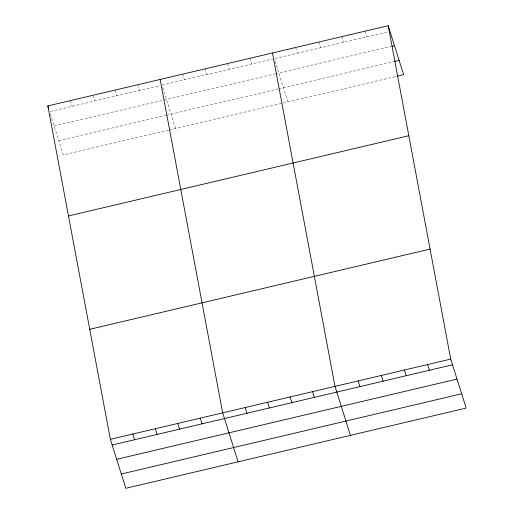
<?xml version="1.0" encoding="UTF-8"?>
<svg xmlns="http://www.w3.org/2000/svg" width="514" height="514" viewBox="0 0 514 514"><rect width="100%" height="100%" fill="white"/><g stroke="black" fill="none" stroke-linecap="round" stroke-linejoin="round"><path stroke-width="0.39" stroke-dasharray="2.57 1.93" d="M50.404 111.435L159.623 85.69M161.949 85.144L272.716 59.033M275.041 58.487L388.443 31.759M54.137 125.898L274.9 73.862M275.671 73.682L391.405 46.401M58.776 140.618L165.669 115.419M166.446 115.239L277.99 88.941M278.761 88.761L393.73 61.661M168.624 130.068L63.28 154.9L50.109 113.125M169.395 129.881L396.692 76.31M365.049 31.155L366.842 36.847M341.906 36.61L343.699 42.302M318.764 42.064L320.556 47.757M295.614 47.519L297.413 53.212M274.977 60.922L287.911 101.945M250.01 58.275L251.802 63.967M227.548 63.569L229.34 69.261M205.08 68.863L206.879 74.556M182.618 74.157L184.41 79.85M162.662 87.399L175.595 128.423M137.694 84.746L139.487 90.438M115.226 90.04L117.025 95.732M92.764 95.334L94.557 101.027M70.302 100.628L72.095 106.327"/><path stroke-width="0.77" d="M388.192 25.7L450.72 359.1L466.166 408.071L125.808 488.3L110.369 439.329L47.834 105.929L388.192 25.7L403.631 74.671L397.463 76.123M392.176 46.221L394.489 45.675M394.501 61.481L399.134 60.389M68.471 215.951L408.829 135.722M89.732 329.307L430.089 249.078M110.369 439.329L450.72 359.1M112.161 445.021L452.519 364.799M116.665 459.304L457.023 379.075M121.304 474.017L461.662 393.795M427.577 364.561L429.376 370.253M404.434 370.016L406.227 375.708M381.292 375.471L383.084 381.163M358.149 380.925L359.941 386.618M350.439 435.352L334.999 386.38L272.471 52.974M312.538 391.674L314.33 397.367M290.076 396.969L291.868 402.661M267.608 402.263L269.407 407.955M245.146 407.557L246.945 413.25M238.123 461.823L222.684 412.858L160.156 79.452M200.222 418.152L202.015 423.844M177.754 423.446L179.553 429.139M155.292 428.74L157.085 434.433M47.834 105.929L48.509 108.062M132.83 434.034L134.623 439.727"/></g></svg>
